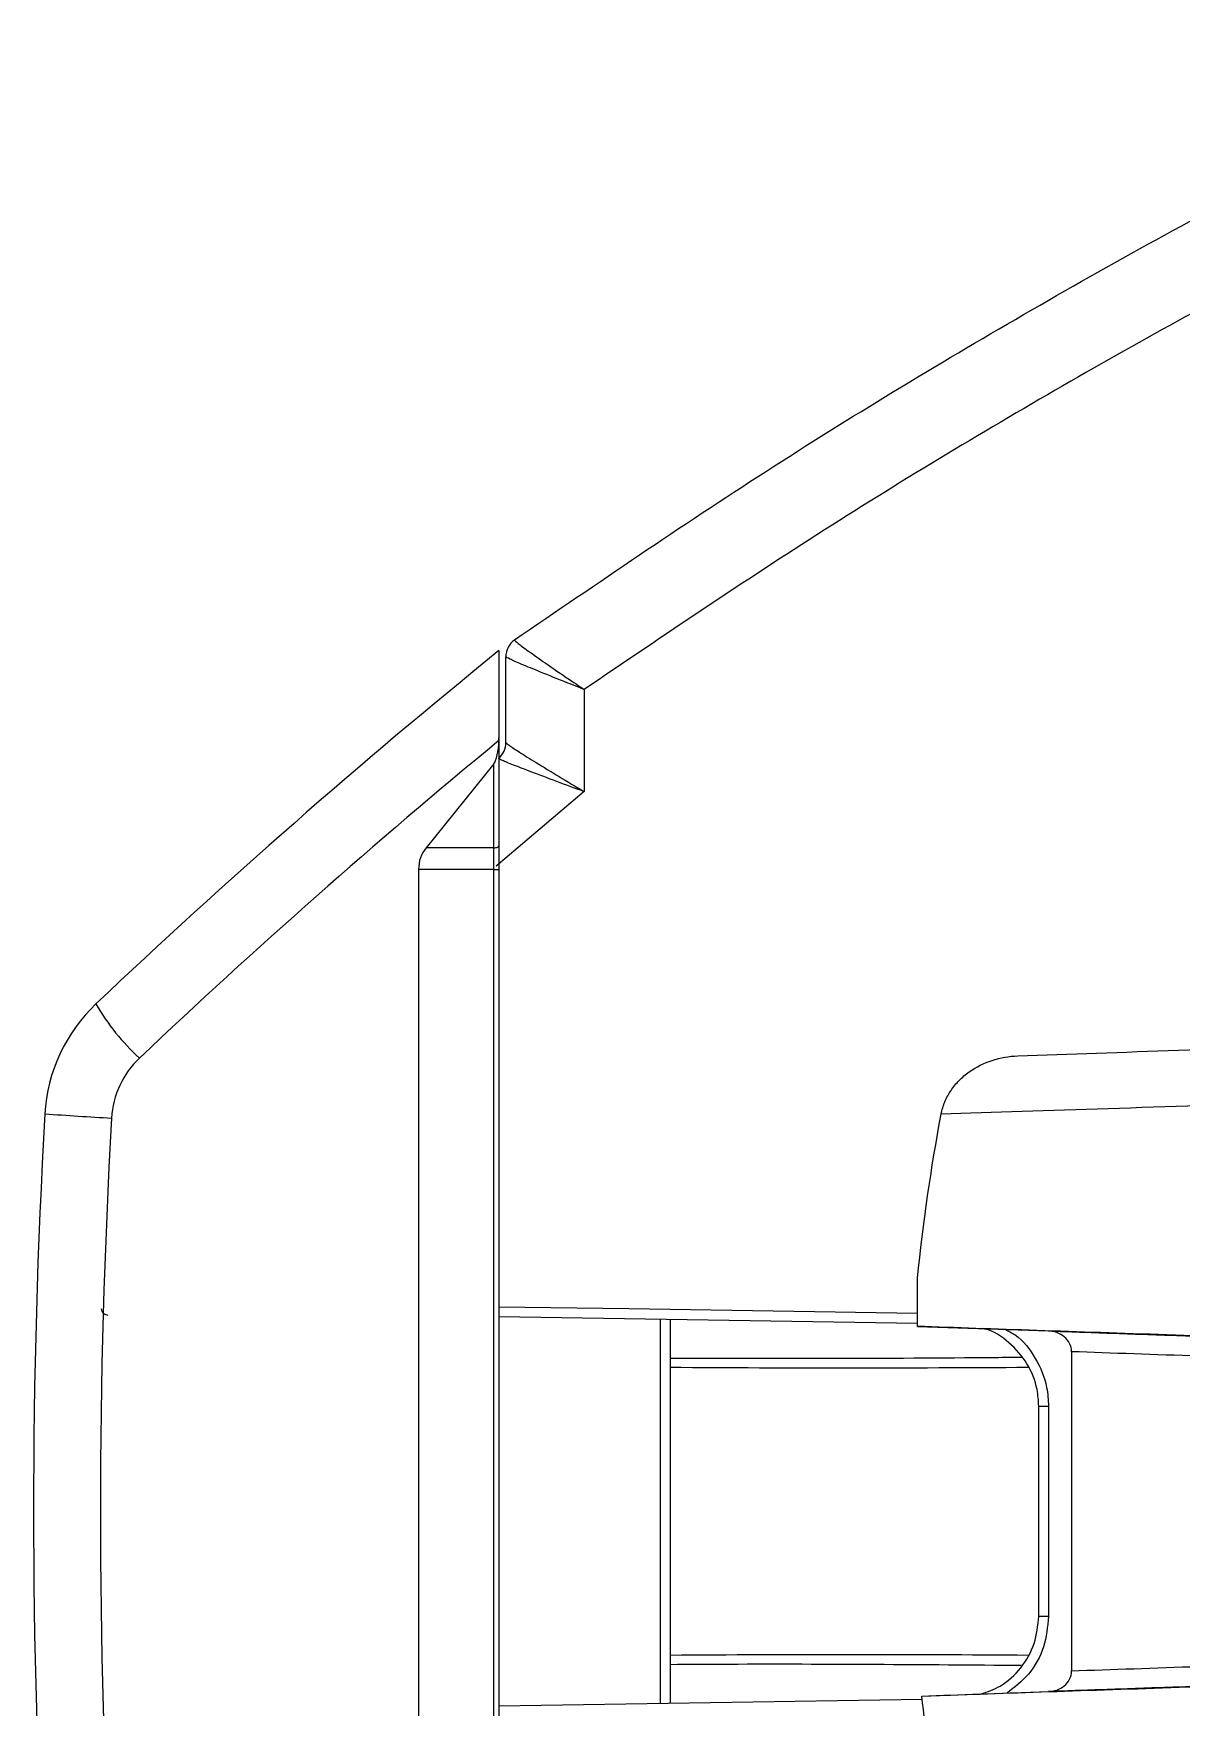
# Model space of a CAD drawing. Extents: x 9.3 to 87.2, y 0.6 to 68.8.
# Drawn here: x 9.678 to 11.354, y 26.404 to 28.848 of the extents above; entities that cross this region are included whole.
import ezdxf

# ---------------------------------------------------------------- set-up
doc = ezdxf.new("R2010")
doc.units = 0
doc.header["$MEASUREMENT"] = 0
doc.layers.add('OBJECT', color=7, linetype='CONTINUOUS')

msp = doc.modelspace()

# ---------------------------------------------------------------- linework, layer by layer
at = {"layer": 'OBJECT'}
for p, q in [((10.3801, 27.9626), (10.3801, 27.9625)), ((10.3674, 27.8127), (10.3674, 27.938)), ((10.4818, 27.8903), (10.4819, 27.7411)), ((10.3573, 27.8156), (10.3574, 27.8196)), ((10.3574, 27.8196), (10.3574, 27.6618)), ((10.3497, 27.7815), (10.2511, 27.6591)), ((10.3497, 27.6591), (10.3497, 27.7815)), ((10.4819, 27.7411), (10.3535, 27.6324)), ((10.3497, 27.6591), (10.2511, 27.6591)), ((10.3574, 27.6618), (10.3574, 27.6276)), ((10.24, 27.6276), (10.24, 25.7545)), ((10.3498, 27.6276), (10.24, 27.6276)), ((10.3498, 25.7545), (10.3498, 27.6276)), ((10.3498, 27.6276), (10.3574, 27.6276)), ((10.3574, 27.6276), (10.3574, 25.7545)), ((10.9684, 26.9646), (10.3574, 26.9741)), ((10.5932, 26.41), (10.5932, 26.9704)), ((10.6074, 26.9702), (10.6074, 26.4102)), ((10.9684, 26.9602), (11.1596, 26.9535)), ((10.9684, 26.9602), (10.9684, 26.9602)), ((11.1933, 26.9232), (11.1933, 26.4572)), ((11.1454, 26.5367), (11.1454, 26.8437)), ((10.9746, 26.4204), (11.1596, 26.4269)), ((10.3574, 26.4063), (10.9754, 26.4159))]:
    msp.add_line(p, q, dxfattribs=at)
at = {"layer": 'OBJECT', "flags": 128}
for points in [[(10.3497, 27.6591), (10.3513, 27.6593), (10.3528, 27.6595), (10.3541, 27.6597), (10.3552, 27.6601), (10.3562, 27.6605), (10.3568, 27.6609), (10.3572, 27.6613), (10.3574, 27.6618)], [(10.3574, 26.989), (10.5472, 26.9861), (10.9684, 26.9796)]]:
    msp.add_lwpolyline(points, dxfattribs=at)
at = {"layer": 'OBJECT'}
for centre, radius, start, end in [((16.7304, 20.0861), 10.1198, 129.03207, 133.46379), ((10.3974, 27.938), 0.03, 125.1253, 180), ((10.3974, 27.938), 0.03, 125.1527, 179.9974), ((16.719, 20.0861), 10.0108, 129.45564, 133.46379), ((10.3374, 27.8127), 0.03, 311.8103, 0), ((10.3374, 27.8127), 0.03, 311.7962, 359.9971), ((10.2902, 27.6277), 0.0502, 141.1802, 180.0164), ((9.9341, 27.2569), 0.24, 133.4638, 176.7167), ((10.0558, 27.5965), 0.3311, 209.9745, 227.6069), ((9.9227, 27.2569), 0.131, 133.4638, 176.7167), ((19.7979, 26.6911), 10.12, 176.71672, 183.28328), ((9.9925, 31.1578), 3.8985, 265.6163, 267.0512), ((19.7865, 26.6911), 10.011, 176.71672, 183.28328), ((11.1563, 29.0149), 2.1713, 269.713, 270.0923), ((11.1563, 24.3654), 2.1713, 89.9077, 90.287)]:
    msp.add_arc(centre, radius, start, end, dxfattribs=at)
for centre, major_axis, ratio, start_param, end_param in [((10.3474, 27.8161), (0.0011, 0.0366), 0.271482, 3.485677, 4.70575), ((10.8663, 26.9942), (1.9121, 0), 0.049416, 4.576538, 4.850664), ((10.8663, 26.3862), (1.9121, 0), 0.049416, 1.432266, 1.706647)]:
    msp.add_ellipse(centre, major_axis=major_axis, ratio=ratio, start_param=start_param, end_param=end_param, dxfattribs=at)
for points, knots in [([(10.3801, 27.9626), (10.5015, 28.0457), (10.7442, 28.2119), (11.1228, 28.4407), (11.5107, 28.6556), (11.7776, 28.784), (11.911, 28.8483)], [0, 0, 0, 0, 0.2490046, 0.498009, 0.7490044, 1, 1, 1, 1]), ([(11.9165, 28.7176), (11.7941, 28.6584), (11.5489, 28.5399), (11.1877, 28.3407), (10.8302, 28.1263), (10.598, 27.9691), (10.4818, 27.8903)], [0, 0, 0, 0, 0.246209, 0.492852, 0.746189, 1, 1, 1, 1]), ([(10.3574, 27.9471), (10.3574, 27.946), (10.3574, 27.944), (10.3574, 27.9281), (10.3574, 27.902), (10.3574, 27.8646), (10.3574, 27.8345), (10.3574, 27.8196)], [0, 0, 0, 0, 0.164475, 0.328632, 0.500073, 0.752161, 1, 1, 1, 1]), ([(10.3801, 27.9625), (10.3811, 27.9613), (10.3832, 27.959), (10.3997, 27.9467), (10.4254, 27.9286), (10.4519, 27.9105), (10.4705, 27.8979), (10.4772, 27.8934), (10.48, 27.8915), (10.4811, 27.8907), (10.4816, 27.8904), (10.4818, 27.8903)], [0, 0, 0, 0, 0.203348, 0.406451, 0.616193, 0.862589, 0.944751, 0.977526, 0.990842, 0.997532, 1, 1, 1, 1]), ([(10.4818, 27.8903), (10.4816, 27.8904), (10.4811, 27.8906), (10.4798, 27.8911), (10.4767, 27.8923), (10.4692, 27.8953), (10.4483, 27.9035), (10.4186, 27.9155), (10.3897, 27.9274), (10.371, 27.9356), (10.3686, 27.9372), (10.3674, 27.938)], [0, 0, 0, 0, 0.002469, 0.009116, 0.022376, 0.055032, 0.137014, 0.383664, 0.593426, 0.796591, 1, 1, 1, 1]), ([(10.3674, 27.8127), (10.3685, 27.8117), (10.3706, 27.8096), (10.3869, 27.7989), (10.4118, 27.7834), (10.4445, 27.7635), (10.4694, 27.7485), (10.4817, 27.7412), (10.4819, 27.7411)], [0, 0, 0, 0, 0.182132, 0.363848, 0.559434, 0.781374, 0.997316, 1, 1, 1, 1]), ([(10.4819, 27.7411), (10.4817, 27.7411), (10.4682, 27.7461), (10.4411, 27.7562), (10.4054, 27.7696), (10.3781, 27.7802), (10.3602, 27.7874), (10.3577, 27.7889), (10.3565, 27.7896)], [0, 0, 0, 0, 0.002682, 0.218394, 0.440271, 0.635907, 0.817745, 1, 1, 1, 1]), ([(10.3498, 27.6276), (10.3498, 27.6344), (10.3498, 27.645), (10.3497, 27.6553), (10.3497, 27.6591)], [0, 0, 0, 0, 0.630963, 1, 1, 1, 1]), ([(11.1146, 27.3553), (11.191, 27.358), (11.3442, 27.3633), (11.6096, 27.3726), (11.8831, 27.3821), (12.0796, 27.389), (12.1703, 27.3922)], [0, 0, 0, 0, 0.258134, 0.517858, 0.777523, 1, 1, 1, 1]), ([(11.0029, 27.2702), (11.0041, 27.2765), (11.0059, 27.2825), (11.0108, 27.2941), (11.0138, 27.2997), (11.0209, 27.3101), (11.0249, 27.315), (11.0337, 27.324), (11.0386, 27.3281), (11.054, 27.3391), (11.0655, 27.3448), (11.0894, 27.3526), (11.1019, 27.3548), (11.1146, 27.3553)], [0, 0, 0, 0, 0.125, 0.125, 0.25, 0.25, 0.375, 0.375, 0.5, 0.5, 0.75, 0.75, 1, 1, 1, 1]), ([(12.1483, 27.3072), (12.0352, 27.3035), (11.9263, 27.3001), (11.7693, 27.295), (11.718, 27.2934), (11.6176, 27.2901), (11.5684, 27.2885), (11.3283, 27.2807), (11.1557, 27.2751), (11.0029, 27.2702)], [0, 0, 0, 0, 0.25, 0.25, 0.375, 0.375, 0.5, 0.5, 1, 1, 1, 1]), ([(9.787, 26.976), (9.7846, 26.9767), (9.7787, 26.9783), (9.7778, 26.9831), (9.7772, 26.9859)], [0, 0, 0, 0, 0.406371, 1, 1, 1, 1]), ([(12.7636, 26.8994), (12.5803, 26.906), (12.4046, 26.912), (12.1527, 26.9206), (12.0707, 26.9233), (11.9106, 26.9287), (11.8327, 26.9312), (11.6818, 26.9362), (11.6086, 26.9387), (11.4669, 26.9434), (11.3984, 26.9456), (11.2007, 26.9522), (11.0793, 26.9563), (10.9684, 26.9602)], [0, 0, 0, 0, 0.25, 0.25, 0.375, 0.375, 0.5, 0.5, 0.625, 0.625, 0.75, 0.75, 1, 1, 1, 1]), ([(11.1454, 26.8437), (11.1449, 26.8519), (11.1435, 26.8735), (11.13, 26.9071), (11.1031, 26.9371), (11.0791, 26.9542), (11.0649, 26.9567), (11.0639, 26.9569)], [0, 0, 0, 0, 0.165344, 0.436574, 0.708046, 0.979669, 1, 1, 1, 1]), ([(11.0969, 26.9557), (11.1016, 26.9532), (11.1198, 26.9437), (11.1421, 26.9142), (11.1577, 26.8773), (11.1592, 26.8529), (11.1598, 26.8437)], [0, 0, 0, 0, 0.119276, 0.456955, 0.794333, 1, 1, 1, 1]), ([(11.1596, 26.9535), (11.1745, 26.953), (11.1896, 26.9525), (11.2201, 26.9514), (11.2664, 26.9498), (11.3144, 26.9481), (11.4126, 26.9447), (11.4809, 26.9423), (11.6938, 26.935), (11.8464, 26.9297), (12.1734, 26.9185), (12.3462, 26.9125), (12.6191, 26.9032), (12.7124, 26.9), (12.9034, 26.8934), (13.0009, 26.8901), (13.1003, 26.8867)], [0, 0, 0, 0, 0.03125, 0.03125, 0.0625, 0.125, 0.125, 0.25, 0.25, 0.5, 0.5, 0.75, 0.75, 0.875, 0.875, 1, 1, 1, 1]), ([(11.1933, 26.9232), (11.1933, 26.9274), (11.1922, 26.9316), (11.1885, 26.939), (11.1858, 26.9423), (11.1794, 26.9476), (11.1757, 26.9497), (11.1679, 26.9526), (11.1638, 26.9534), (11.1596, 26.9535)], [0, 0, 0, 0, 0.25, 0.25, 0.5, 0.5, 0.75, 0.75, 1, 1, 1, 1]), ([(13.1134, 26.8568), (12.917, 26.8636), (12.7279, 26.8701), (12.3683, 26.8825), (12.1975, 26.8884), (11.874, 26.8995), (11.7229, 26.9048), (11.4417, 26.9145), (11.3115, 26.9191), (11.1933, 26.9232)], [0, 0, 0, 0, 0.25, 0.25, 0.5, 0.5, 0.75, 0.75, 1, 1, 1, 1]), ([(10.6074, 26.914), (10.7654, 26.9137), (10.9366, 26.9134), (11.1078, 26.9152), (11.121, 26.9153)], [0, 0, 0, 0, 0.923097, 1, 1, 1, 1]), ([(11.1598, 26.8437), (11.1598, 26.8337), (11.1598, 26.7837), (11.1598, 26.6814), (11.1598, 26.589), (11.1598, 26.5367)], [0, 0, 0, 0, 0.097726, 0.488631, 1, 1, 1, 1]), ([(11.061, 26.4234), (11.0707, 26.4267), (11.0931, 26.4344), (11.1207, 26.4606), (11.1414, 26.4962), (11.1441, 26.5232), (11.1454, 26.5367)], [0, 0, 0, 0, 0.200692, 0.4672, 0.733604, 1, 1, 1, 1]), ([(11.1598, 26.5367), (11.1582, 26.5216), (11.1552, 26.4914), (11.1331, 26.4513), (11.1102, 26.4333), (11.0992, 26.4248)], [0, 0, 0, 0, 0.342596, 0.685205, 1, 1, 1, 1]), ([(11.1933, 26.4572), (11.3115, 26.4613), (11.4417, 26.4658), (11.7229, 26.4756), (11.874, 26.4808), (12.1975, 26.492), (12.3683, 26.4979), (12.7279, 26.5103), (12.917, 26.5168), (13.1134, 26.5236)], [0, 0, 0, 0, 0.25, 0.25, 0.5, 0.5, 0.75, 0.75, 1, 1, 1, 1]), ([(10.9746, 26.4204), (11.0856, 26.4243), (11.2068, 26.4284), (11.4039, 26.435), (11.4721, 26.4372), (11.6137, 26.442), (11.6868, 26.4444), (11.8374, 26.4494), (11.9148, 26.4519), (12.0742, 26.4573), (12.1562, 26.46), (12.4074, 26.4685), (12.5823, 26.4745), (12.7643, 26.481)], [0, 0, 0, 0, 0.25, 0.25, 0.375, 0.375, 0.5, 0.5, 0.625, 0.625, 0.75, 0.75, 1, 1, 1, 1]), ([(13.1003, 26.4937), (13.0009, 26.4903), (12.9034, 26.4869), (12.7124, 26.4804), (12.6191, 26.4772), (12.3462, 26.4678), (12.1734, 26.4619), (11.8464, 26.4507), (11.6938, 26.4454), (11.4809, 26.438), (11.4126, 26.4357), (11.3144, 26.4323), (11.2824, 26.4311), (11.2355, 26.4295), (11.2201, 26.429), (11.1896, 26.4279), (11.1745, 26.4274), (11.1596, 26.4269)], [0, 0, 0, 0, 0.125, 0.125, 0.25, 0.25, 0.5, 0.5, 0.75, 0.75, 0.875, 0.875, 0.9375, 0.9375, 0.96875, 0.96875, 1, 1, 1, 1]), ([(11.1197, 26.4649), (10.9776, 26.466), (10.8068, 26.4673), (10.636, 26.4664), (10.6074, 26.4662)], [0, 0, 0, 0, 0.832317, 1, 1, 1, 1]), ([(11.1596, 26.4269), (11.1638, 26.427), (11.1678, 26.4278), (11.1757, 26.4306), (11.1793, 26.4327), (11.1857, 26.438), (11.1884, 26.4413), (11.1922, 26.4488), (11.1933, 26.4529), (11.1933, 26.4572)], [0, 0, 0, 0, 0.25, 0.25, 0.5, 0.5, 0.75, 0.75, 1, 1, 1, 1])]:
    msp.add_open_spline(points, degree=3, knots=knots, dxfattribs=at)
for points in [[(10.9684, 27.0307), (10.9765, 27.1111), (10.9881, 27.1909), (11.0029, 27.2702)], [(10.9684, 26.9602), (10.9684, 26.9838), (10.9684, 27.0073), (10.9684, 27.0307)], [(11.0295, 26.1059), (11.0057, 26.2097), (10.9873, 26.3145), (10.9746, 26.4204)]]:
    msp.add_open_spline(points, degree=3, dxfattribs=at)

doc.saveas('drawing.dxf')
